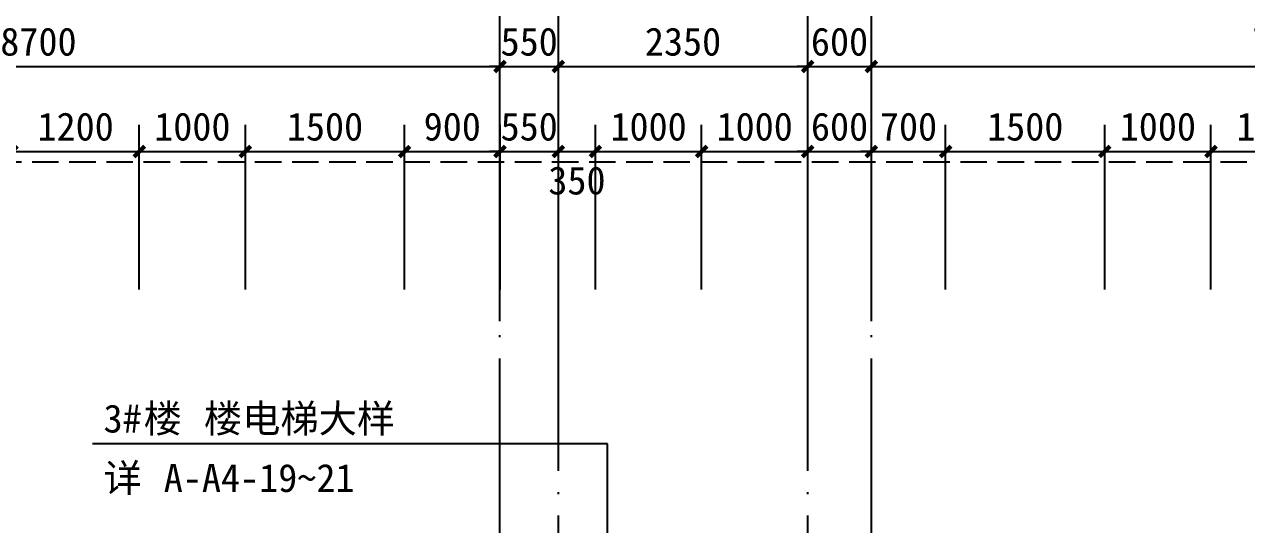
# Model space of a CAD drawing. Extents: x -46233 to 84150, y 109350 to 390860.
# Drawn here: x 12021 to 23539, y 240975 to 245685 of the extents above; entities that cross this region are included whole.
import ezdxf

# ---------------------------------------------------------------- set-up
doc = ezdxf.new("R2010")
doc.units = 0
doc.header["$LTSCALE"] = 1000
doc.header["$MEASUREMENT"] = 0
doc.linetypes.add('3#-轴线$1$DOTE', pattern=[2.42, 2, -0.2, 0.02, -0.2])
doc.linetypes.add('DASH', pattern=[0.35, 0.25, -0.1])
doc.layers.get('Defpoints').update_dxf_attribs({"color": 4, "linetype": 'DASH'})
for name, color, linetype in [('3#-轴号$0$A-ANNO-AXIS-CIRC', 3, 'Continuous'), ('3#-轴号$0$A-ANNO-DIMS', 3, 'Continuous'), ('3#-轴线$1$A-ANNO-DOTE', 10, '3#-轴线$1$DOTE'), ('A-ANNO-DIMS', 3, 'Continuous'), ('A-ANNO-NOTE', 3, 'Continuous'), ('A-ANNO-TEXT', 255, 'Continuous')]:
    doc.layers.add(name, color=color, linetype=linetype)
doc.styles.add('3#-轴号$0$_TCH_DIM_T3', font='')
doc.styles.add('_TCH_DIM', font='')
doc.styles.add('_TCH_DIM_T3', font='')
doc.styles.get('3#-轴号$0$_TCH_DIM_T3').set_extended_font_data('SimSun')
doc.styles.get('_TCH_DIM').set_extended_font_data('SimSun')
doc.styles.get('_TCH_DIM_T3').set_extended_font_data('SimSun')
doc.dimstyles.new('3#-轴号$0$_TCH_ARCH&&100', dxfattribs={"dimtxt": 264.345992, "dimasz": 100, "dimexe": 250, "dimexo": 300, "dimgap": 100, "dimtad": 1, "dimdec": 0, "dimzin": 0, "dimdsep": 46, "dimtxsty": '3#-轴号$0$_TCH_DIM_T3', "dimblk": '3#-轴号$0$_ArchTick', "dimcen": 0.09, "dimclrt": 7, "dimazin": 2, "dimtfac": 1, "dimtdec": 0, "dimtix": 1, "dimtmove": 2, "dimatfit": 3, "dimfxl": 100, "dimtolj": 1, "dimtzin": 0, "dimarcsym": 0})
doc.dimstyles.new('_TCH_ARCH&&100', dxfattribs={"dimtxt": 264.345992, "dimasz": 100, "dimexe": 250, "dimexo": 300, "dimgap": 100, "dimtad": 1, "dimdec": 0, "dimzin": 0, "dimdsep": 46, "dimtxsty": '_TCH_DIM_T3', "dimblk": 'ARCHTICK', "dimcen": 0.09, "dimclrt": 7, "dimazin": 2, "dimtfac": 1, "dimtdec": 0, "dimtix": 1, "dimtmove": 2, "dimatfit": 3, "dimfxl": 100, "dimtolj": 1, "dimtzin": 0, "dimarcsym": 0})

# ---------------------------------------------------------------- blocks, each defined once
blk = doc.blocks.new('3#-轴线')
at = {"layer": '3#-轴线$1$A-ANNO-DOTE'}
for points in [[(8700, -3200), (8700, 5500)], [(9250, -7100), (9250, 5500)], [(11600, -7100), (11600, 5500)], [(12200, -3200), (12200, 5500)]]:
    blk.add_lwpolyline(points, dxfattribs=at)
blk = doc.blocks.new('3#-轴号$0$_ArchTick')
at = {"color": 0, "linetype": 'ByBlock', "const_width": 0.4}
blk.add_lwpolyline([(-0.5, -0.5), (0.5, 0.5)], dxfattribs=at)
blk = doc.blocks.new('*D817')
at = {"layer": '3#-轴号$0$A-ANNO-DIMS', "color": 0, "lineweight": -2, "transparency": 16777216}
for p, q in [((0, 4889), (0, 5639)), ((8700, 4889), (8700, 5639)), ((0, 5389), (8700, 5389))]:
    blk.add_line(p, q, dxfattribs=at)
at = {"layer": 'Defpoints', "color": 0, "transparency": 16777216}
for p in [(8700, 5389), (0, 4589), (8700, 4589)]:
    blk.add_point(p, dxfattribs=at)
at = {"layer": '3#-轴号$0$A-ANNO-DIMS', "color": 0, "lineweight": -2, "transparency": 16777216, "xscale": 100, "yscale": 100, "zscale": 100, "rotation": 180}
blk.add_blockref('3#-轴号$0$_ArchTick', (0, 5389), dxfattribs=at)
at = {"layer": '3#-轴号$0$A-ANNO-DIMS', "color": 0, "lineweight": -2, "transparency": 16777216, "xscale": 100, "yscale": 100, "zscale": 100}
blk.add_blockref('3#-轴号$0$_ArchTick', (8700, 5389), dxfattribs=at)
at = {"layer": '3#-轴号$0$A-ANNO-DIMS', "color": 7, "transparency": 16777216, "insert": (4350, 5622), "char_height": 264.3, "attachment_point": 5, "style": '3#-轴号$0$_TCH_DIM_T3'}
blk.add_mtext('\\A1;8700', dxfattribs=at)
blk = doc.blocks.new('*D818')
at = {"layer": '3#-轴号$0$A-ANNO-DIMS', "color": 0, "lineweight": -2, "transparency": 16777216}
for p, q in [((8700, 4889), (8700, 5639)), ((9250, 4889), (9250, 5639)), ((8700, 5389), (8600, 5389)), ((8700, 5389), (9250, 5389)), ((9250, 5389), (9350, 5389))]:
    blk.add_line(p, q, dxfattribs=at)
at = {"layer": 'Defpoints', "color": 0, "transparency": 16777216}
for p in [(9250, 5389), (8700, 4589), (9250, 4589)]:
    blk.add_point(p, dxfattribs=at)
at = {"layer": '3#-轴号$0$A-ANNO-DIMS', "color": 0, "lineweight": -2, "transparency": 16777216, "xscale": 100, "yscale": 100, "zscale": 100}
blk.add_blockref('3#-轴号$0$_ArchTick', (8700, 5389), dxfattribs=at)
at = {"layer": '3#-轴号$0$A-ANNO-DIMS', "color": 0, "lineweight": -2, "transparency": 16777216, "xscale": 100, "yscale": 100, "zscale": 100, "rotation": 180}
blk.add_blockref('3#-轴号$0$_ArchTick', (9250, 5389), dxfattribs=at)
at = {"layer": '3#-轴号$0$A-ANNO-DIMS', "color": 7, "transparency": 16777216, "insert": (8975, 5622), "char_height": 264.3, "attachment_point": 5, "style": '3#-轴号$0$_TCH_DIM_T3'}
blk.add_mtext('\\A1;550', dxfattribs=at)
blk = doc.blocks.new('*D819')
at = {"layer": '3#-轴号$0$A-ANNO-DIMS', "color": 0, "lineweight": -2, "transparency": 16777216}
for p, q in [((9250, 4889), (9250, 5639)), ((11600, 4889), (11600, 5639)), ((9250, 5389), (11600, 5389))]:
    blk.add_line(p, q, dxfattribs=at)
at = {"layer": 'Defpoints', "color": 0, "transparency": 16777216}
for p in [(11600, 5389), (9250, 4589), (11600, 4589)]:
    blk.add_point(p, dxfattribs=at)
at = {"layer": '3#-轴号$0$A-ANNO-DIMS', "color": 0, "lineweight": -2, "transparency": 16777216, "xscale": 100, "yscale": 100, "zscale": 100, "rotation": 180}
blk.add_blockref('3#-轴号$0$_ArchTick', (9250, 5389), dxfattribs=at)
at = {"layer": '3#-轴号$0$A-ANNO-DIMS', "color": 0, "lineweight": -2, "transparency": 16777216, "xscale": 100, "yscale": 100, "zscale": 100}
blk.add_blockref('3#-轴号$0$_ArchTick', (11600, 5389), dxfattribs=at)
at = {"layer": '3#-轴号$0$A-ANNO-DIMS', "color": 7, "transparency": 16777216, "insert": (10425, 5622), "char_height": 264.3, "attachment_point": 5, "style": '3#-轴号$0$_TCH_DIM_T3'}
blk.add_mtext('\\A1;2350', dxfattribs=at)
blk = doc.blocks.new('*D820')
at = {"layer": '3#-轴号$0$A-ANNO-DIMS', "color": 0, "lineweight": -2, "transparency": 16777216}
for p, q in [((11600, 4889), (11600, 5639)), ((12200, 4889), (12200, 5639)), ((11600, 5389), (11500, 5389)), ((11600, 5389), (12200, 5389)), ((12200, 5389), (12300, 5389))]:
    blk.add_line(p, q, dxfattribs=at)
at = {"layer": 'Defpoints', "color": 0, "transparency": 16777216}
for p in [(12200, 5389), (11600, 4589), (12200, 4589)]:
    blk.add_point(p, dxfattribs=at)
at = {"layer": '3#-轴号$0$A-ANNO-DIMS', "color": 0, "lineweight": -2, "transparency": 16777216, "xscale": 100, "yscale": 100, "zscale": 100}
blk.add_blockref('3#-轴号$0$_ArchTick', (11600, 5389), dxfattribs=at)
at = {"layer": '3#-轴号$0$A-ANNO-DIMS', "color": 0, "lineweight": -2, "transparency": 16777216, "xscale": 100, "yscale": 100, "zscale": 100, "rotation": 180}
blk.add_blockref('3#-轴号$0$_ArchTick', (12200, 5389), dxfattribs=at)
at = {"layer": '3#-轴号$0$A-ANNO-DIMS', "color": 7, "transparency": 16777216, "insert": (11900, 5622), "char_height": 264.3, "attachment_point": 5, "style": '3#-轴号$0$_TCH_DIM_T3'}
blk.add_mtext('\\A1;600', dxfattribs=at)
blk = doc.blocks.new('*D821')
at = {"layer": '3#-轴号$0$A-ANNO-DIMS', "color": 0, "lineweight": -2, "transparency": 16777216}
for p, q in [((12200, 4889), (12200, 5639)), ((20100, 4889), (20100, 5639)), ((12200, 5389), (20100, 5389))]:
    blk.add_line(p, q, dxfattribs=at)
at = {"layer": 'Defpoints', "color": 0, "transparency": 16777216}
for p in [(20100, 5389), (12200, 4589), (20100, 4589)]:
    blk.add_point(p, dxfattribs=at)
at = {"layer": '3#-轴号$0$A-ANNO-DIMS', "color": 0, "lineweight": -2, "transparency": 16777216, "xscale": 100, "yscale": 100, "zscale": 100, "rotation": 180}
blk.add_blockref('3#-轴号$0$_ArchTick', (12200, 5389), dxfattribs=at)
at = {"layer": '3#-轴号$0$A-ANNO-DIMS', "color": 0, "lineweight": -2, "transparency": 16777216, "xscale": 100, "yscale": 100, "zscale": 100}
blk.add_blockref('3#-轴号$0$_ArchTick', (20100, 5389), dxfattribs=at)
at = {"layer": '3#-轴号$0$A-ANNO-DIMS', "color": 7, "transparency": 16777216, "insert": (16150, 5622), "char_height": 264.3, "attachment_point": 5, "style": '3#-轴号$0$_TCH_DIM_T3'}
blk.add_mtext('\\A1;7900', dxfattribs=at)
blk = doc.blocks.new('_ArchTick')
at = {"color": 0, "linetype": 'ByBlock', "const_width": 0.4}
blk.add_lwpolyline([(-0.5, -0.5), (0.5, 0.5)], dxfattribs=at)
blk = doc.blocks.new('*D556')
at = {"layer": 'A-ANNO-DIMS', "color": 0, "lineweight": -2, "transparency": 16777216}
for p, q in [((11903, 243189), (11903, 244739)), ((13103, 243189), (13103, 244739)), ((11903, 244489), (13103, 244489))]:
    blk.add_line(p, q, dxfattribs=at)
at = {"layer": 'Defpoints', "color": 0, "transparency": 16777216}
for p in [(13103, 244489), (11903, 242889), (13103, 242889)]:
    blk.add_point(p, dxfattribs=at)
at = {"layer": 'A-ANNO-DIMS', "color": 0, "lineweight": -2, "transparency": 16777216, "xscale": 100, "yscale": 100, "zscale": 100, "rotation": 180}
blk.add_blockref('_ArchTick', (11903, 244489), dxfattribs=at)
at = {"layer": 'A-ANNO-DIMS', "color": 0, "lineweight": -2, "transparency": 16777216, "xscale": 100, "yscale": 100, "zscale": 100}
blk.add_blockref('_ArchTick', (13103, 244489), dxfattribs=at)
at = {"layer": 'A-ANNO-DIMS', "color": 7, "transparency": 16777216, "insert": (12503, 244722), "char_height": 264.3, "attachment_point": 5, "style": '_TCH_DIM_T3'}
blk.add_mtext('\\A1;1200', dxfattribs=at)
blk = doc.blocks.new('*D557')
at = {"layer": 'A-ANNO-DIMS', "color": 0, "lineweight": -2, "transparency": 16777216}
for p, q in [((13103, 243189), (13103, 244739)), ((14103, 243189), (14103, 244739)), ((13103, 244489), (14103, 244489))]:
    blk.add_line(p, q, dxfattribs=at)
at = {"layer": 'Defpoints', "color": 0, "transparency": 16777216}
for p in [(14103, 244489), (13103, 242889), (14103, 242889)]:
    blk.add_point(p, dxfattribs=at)
at = {"layer": 'A-ANNO-DIMS', "color": 0, "lineweight": -2, "transparency": 16777216, "xscale": 100, "yscale": 100, "zscale": 100, "rotation": 180}
blk.add_blockref('_ArchTick', (13103, 244489), dxfattribs=at)
at = {"layer": 'A-ANNO-DIMS', "color": 0, "lineweight": -2, "transparency": 16777216, "xscale": 100, "yscale": 100, "zscale": 100}
blk.add_blockref('_ArchTick', (14103, 244489), dxfattribs=at)
at = {"layer": 'A-ANNO-DIMS', "color": 7, "transparency": 16777216, "insert": (13603, 244722), "char_height": 264.3, "attachment_point": 5, "style": '_TCH_DIM_T3'}
blk.add_mtext('\\A1;1000', dxfattribs=at)
blk = doc.blocks.new('*D558')
at = {"layer": 'A-ANNO-DIMS', "color": 0, "lineweight": -2, "transparency": 16777216}
for p, q in [((14103, 243189), (14103, 244739)), ((15603, 243189), (15603, 244739)), ((14103, 244489), (15603, 244489))]:
    blk.add_line(p, q, dxfattribs=at)
at = {"layer": 'Defpoints', "color": 0, "transparency": 16777216}
for p in [(15603, 244489), (14103, 242889), (15603, 242889)]:
    blk.add_point(p, dxfattribs=at)
at = {"layer": 'A-ANNO-DIMS', "color": 0, "lineweight": -2, "transparency": 16777216, "xscale": 100, "yscale": 100, "zscale": 100, "rotation": 180}
blk.add_blockref('_ArchTick', (14103, 244489), dxfattribs=at)
at = {"layer": 'A-ANNO-DIMS', "color": 0, "lineweight": -2, "transparency": 16777216, "xscale": 100, "yscale": 100, "zscale": 100}
blk.add_blockref('_ArchTick', (15603, 244489), dxfattribs=at)
at = {"layer": 'A-ANNO-DIMS', "color": 7, "transparency": 16777216, "insert": (14853, 244722), "char_height": 264.3, "attachment_point": 5, "style": '_TCH_DIM_T3'}
blk.add_mtext('\\A1;1500', dxfattribs=at)
blk = doc.blocks.new('*D559')
at = {"layer": 'A-ANNO-DIMS', "color": 0, "lineweight": -2, "transparency": 16777216}
for p, q in [((15603, 243189), (15603, 244739)), ((16503, 243189), (16503, 244739)), ((15603, 244489), (16503, 244489))]:
    blk.add_line(p, q, dxfattribs=at)
at = {"layer": 'Defpoints', "color": 0, "transparency": 16777216}
for p in [(16503, 244489), (15603, 242889), (16503, 242889)]:
    blk.add_point(p, dxfattribs=at)
at = {"layer": 'A-ANNO-DIMS', "color": 0, "lineweight": -2, "transparency": 16777216, "xscale": 100, "yscale": 100, "zscale": 100, "rotation": 180}
blk.add_blockref('_ArchTick', (15603, 244489), dxfattribs=at)
at = {"layer": 'A-ANNO-DIMS', "color": 0, "lineweight": -2, "transparency": 16777216, "xscale": 100, "yscale": 100, "zscale": 100}
blk.add_blockref('_ArchTick', (16503, 244489), dxfattribs=at)
at = {"layer": 'A-ANNO-DIMS', "color": 7, "transparency": 16777216, "insert": (16053, 244722), "char_height": 264.3, "attachment_point": 5, "style": '_TCH_DIM_T3'}
blk.add_mtext('\\A1;900', dxfattribs=at)
blk = doc.blocks.new('*D560')
at = {"layer": 'A-ANNO-DIMS', "color": 0, "lineweight": -2, "transparency": 16777216}
for p, q in [((16503, 243189), (16503, 244739)), ((17053, 243189), (17053, 244739)), ((16503, 244489), (16403, 244489)), ((16503, 244489), (17053, 244489)), ((17053, 244489), (17153, 244489))]:
    blk.add_line(p, q, dxfattribs=at)
at = {"layer": 'Defpoints', "color": 0, "transparency": 16777216}
for p in [(17053, 244489), (16503, 242889), (17053, 242889)]:
    blk.add_point(p, dxfattribs=at)
at = {"layer": 'A-ANNO-DIMS', "color": 0, "lineweight": -2, "transparency": 16777216, "xscale": 100, "yscale": 100, "zscale": 100}
blk.add_blockref('_ArchTick', (16503, 244489), dxfattribs=at)
at = {"layer": 'A-ANNO-DIMS', "color": 0, "lineweight": -2, "transparency": 16777216, "xscale": 100, "yscale": 100, "zscale": 100, "rotation": 180}
blk.add_blockref('_ArchTick', (17053, 244489), dxfattribs=at)
at = {"layer": 'A-ANNO-DIMS', "color": 7, "transparency": 16777216, "insert": (16778, 244722), "char_height": 264.3, "attachment_point": 5, "style": '_TCH_DIM_T3'}
blk.add_mtext('\\A1;550', dxfattribs=at)
blk = doc.blocks.new('*D561')
at = {"layer": 'A-ANNO-DIMS', "color": 0, "lineweight": -2, "transparency": 16777216}
for p, q in [((17053, 243189), (17053, 244739)), ((17403, 243189), (17403, 244739)), ((17053, 244489), (17403, 244489))]:
    blk.add_line(p, q, dxfattribs=at)
at = {"layer": 'Defpoints', "color": 0, "transparency": 16777216}
for p in [(17403, 244489), (17053, 242889), (17403, 242889)]:
    blk.add_point(p, dxfattribs=at)
at = {"layer": 'A-ANNO-DIMS', "color": 0, "lineweight": -2, "transparency": 16777216, "xscale": 100, "yscale": 100, "zscale": 100, "rotation": 180}
blk.add_blockref('_ArchTick', (17053, 244489), dxfattribs=at)
at = {"layer": 'A-ANNO-DIMS', "color": 0, "lineweight": -2, "transparency": 16777216, "xscale": 100, "yscale": 100, "zscale": 100}
blk.add_blockref('_ArchTick', (17403, 244489), dxfattribs=at)
at = {"layer": 'A-ANNO-DIMS', "color": 7, "transparency": 16777216, "insert": (17228, 244214), "char_height": 264.3, "attachment_point": 5, "style": '_TCH_DIM_T3'}
blk.add_mtext('\\A1;350', dxfattribs=at)
blk = doc.blocks.new('*D562')
at = {"layer": 'A-ANNO-DIMS', "color": 0, "lineweight": -2, "transparency": 16777216}
for p, q in [((17403, 243189), (17403, 244739)), ((18403, 243189), (18403, 244739)), ((17403, 244489), (18403, 244489))]:
    blk.add_line(p, q, dxfattribs=at)
at = {"layer": 'Defpoints', "color": 0, "transparency": 16777216}
for p in [(18403, 244489), (17403, 242889), (18403, 242889)]:
    blk.add_point(p, dxfattribs=at)
at = {"layer": 'A-ANNO-DIMS', "color": 0, "lineweight": -2, "transparency": 16777216, "xscale": 100, "yscale": 100, "zscale": 100, "rotation": 180}
blk.add_blockref('_ArchTick', (17403, 244489), dxfattribs=at)
at = {"layer": 'A-ANNO-DIMS', "color": 0, "lineweight": -2, "transparency": 16777216, "xscale": 100, "yscale": 100, "zscale": 100}
blk.add_blockref('_ArchTick', (18403, 244489), dxfattribs=at)
at = {"layer": 'A-ANNO-DIMS', "color": 7, "transparency": 16777216, "insert": (17903, 244722), "char_height": 264.3, "attachment_point": 5, "style": '_TCH_DIM_T3'}
blk.add_mtext('\\A1;1000', dxfattribs=at)
blk = doc.blocks.new('*D563')
at = {"layer": 'A-ANNO-DIMS', "color": 0, "lineweight": -2, "transparency": 16777216}
for p, q in [((18403, 243189), (18403, 244739)), ((19403, 243189), (19403, 244739)), ((18403, 244489), (19403, 244489))]:
    blk.add_line(p, q, dxfattribs=at)
at = {"layer": 'Defpoints', "color": 0, "transparency": 16777216}
for p in [(19403, 244489), (18403, 242889), (19403, 242889)]:
    blk.add_point(p, dxfattribs=at)
at = {"layer": 'A-ANNO-DIMS', "color": 0, "lineweight": -2, "transparency": 16777216, "xscale": 100, "yscale": 100, "zscale": 100, "rotation": 180}
blk.add_blockref('_ArchTick', (18403, 244489), dxfattribs=at)
at = {"layer": 'A-ANNO-DIMS', "color": 0, "lineweight": -2, "transparency": 16777216, "xscale": 100, "yscale": 100, "zscale": 100}
blk.add_blockref('_ArchTick', (19403, 244489), dxfattribs=at)
at = {"layer": 'A-ANNO-DIMS', "color": 7, "transparency": 16777216, "insert": (18903, 244722), "char_height": 264.3, "attachment_point": 5, "style": '_TCH_DIM_T3'}
blk.add_mtext('\\A1;1000', dxfattribs=at)
blk = doc.blocks.new('*D564')
at = {"layer": 'A-ANNO-DIMS', "color": 0, "lineweight": -2, "transparency": 16777216}
for p, q in [((19403, 243189), (19403, 244739)), ((20003, 243189), (20003, 244739)), ((19403, 244489), (19303, 244489)), ((19403, 244489), (20003, 244489)), ((20003, 244489), (20103, 244489))]:
    blk.add_line(p, q, dxfattribs=at)
at = {"layer": 'Defpoints', "color": 0, "transparency": 16777216}
for p in [(20003, 244489), (19403, 242889), (20003, 242889)]:
    blk.add_point(p, dxfattribs=at)
at = {"layer": 'A-ANNO-DIMS', "color": 0, "lineweight": -2, "transparency": 16777216, "xscale": 100, "yscale": 100, "zscale": 100}
blk.add_blockref('_ArchTick', (19403, 244489), dxfattribs=at)
at = {"layer": 'A-ANNO-DIMS', "color": 0, "lineweight": -2, "transparency": 16777216, "xscale": 100, "yscale": 100, "zscale": 100, "rotation": 180}
blk.add_blockref('_ArchTick', (20003, 244489), dxfattribs=at)
at = {"layer": 'A-ANNO-DIMS', "color": 7, "transparency": 16777216, "insert": (19703, 244722), "char_height": 264.3, "attachment_point": 5, "style": '_TCH_DIM_T3'}
blk.add_mtext('\\A1;600', dxfattribs=at)
blk = doc.blocks.new('*D565')
at = {"layer": 'A-ANNO-DIMS', "color": 0, "lineweight": -2, "transparency": 16777216}
for p, q in [((20003, 243189), (20003, 244739)), ((20703, 243189), (20703, 244739)), ((20003, 244489), (19903, 244489)), ((20003, 244489), (20703, 244489)), ((20703, 244489), (20803, 244489))]:
    blk.add_line(p, q, dxfattribs=at)
at = {"layer": 'Defpoints', "color": 0, "transparency": 16777216}
for p in [(20703, 244489), (20003, 242889), (20703, 242889)]:
    blk.add_point(p, dxfattribs=at)
at = {"layer": 'A-ANNO-DIMS', "color": 0, "lineweight": -2, "transparency": 16777216, "xscale": 100, "yscale": 100, "zscale": 100}
blk.add_blockref('_ArchTick', (20003, 244489), dxfattribs=at)
at = {"layer": 'A-ANNO-DIMS', "color": 0, "lineweight": -2, "transparency": 16777216, "xscale": 100, "yscale": 100, "zscale": 100, "rotation": 180}
blk.add_blockref('_ArchTick', (20703, 244489), dxfattribs=at)
at = {"layer": 'A-ANNO-DIMS', "color": 7, "transparency": 16777216, "insert": (20353, 244722), "char_height": 264.3, "attachment_point": 5, "style": '_TCH_DIM_T3'}
blk.add_mtext('\\A1;700', dxfattribs=at)
blk = doc.blocks.new('*D566')
at = {"layer": 'A-ANNO-DIMS', "color": 0, "lineweight": -2, "transparency": 16777216}
for p, q in [((20703, 243189), (20703, 244739)), ((22203, 243189), (22203, 244739)), ((20703, 244489), (22203, 244489))]:
    blk.add_line(p, q, dxfattribs=at)
at = {"layer": 'Defpoints', "color": 0, "transparency": 16777216}
for p in [(22203, 244489), (20703, 242889), (22203, 242889)]:
    blk.add_point(p, dxfattribs=at)
at = {"layer": 'A-ANNO-DIMS', "color": 0, "lineweight": -2, "transparency": 16777216, "xscale": 100, "yscale": 100, "zscale": 100, "rotation": 180}
blk.add_blockref('_ArchTick', (20703, 244489), dxfattribs=at)
at = {"layer": 'A-ANNO-DIMS', "color": 0, "lineweight": -2, "transparency": 16777216, "xscale": 100, "yscale": 100, "zscale": 100}
blk.add_blockref('_ArchTick', (22203, 244489), dxfattribs=at)
at = {"layer": 'A-ANNO-DIMS', "color": 7, "transparency": 16777216, "insert": (21453, 244722), "char_height": 264.3, "attachment_point": 5, "style": '_TCH_DIM_T3'}
blk.add_mtext('\\A1;1500', dxfattribs=at)
blk = doc.blocks.new('*D567')
at = {"layer": 'A-ANNO-DIMS', "color": 0, "lineweight": -2, "transparency": 16777216}
for p, q in [((22203, 243189), (22203, 244739)), ((23203, 243189), (23203, 244739)), ((22203, 244489), (23203, 244489))]:
    blk.add_line(p, q, dxfattribs=at)
at = {"layer": 'Defpoints', "color": 0, "transparency": 16777216}
for p in [(23203, 244489), (22203, 242889), (23203, 242889)]:
    blk.add_point(p, dxfattribs=at)
at = {"layer": 'A-ANNO-DIMS', "color": 0, "lineweight": -2, "transparency": 16777216, "xscale": 100, "yscale": 100, "zscale": 100, "rotation": 180}
blk.add_blockref('_ArchTick', (22203, 244489), dxfattribs=at)
at = {"layer": 'A-ANNO-DIMS', "color": 0, "lineweight": -2, "transparency": 16777216, "xscale": 100, "yscale": 100, "zscale": 100}
blk.add_blockref('_ArchTick', (23203, 244489), dxfattribs=at)
at = {"layer": 'A-ANNO-DIMS', "color": 7, "transparency": 16777216, "insert": (22703, 244722), "char_height": 264.3, "attachment_point": 5, "style": '_TCH_DIM_T3'}
blk.add_mtext('\\A1;1000', dxfattribs=at)
blk = doc.blocks.new('*D568')
at = {"layer": 'A-ANNO-DIMS', "color": 0, "lineweight": -2, "transparency": 16777216}
for p, q in [((23203, 243189), (23203, 244739)), ((24403, 243189), (24403, 244739)), ((23203, 244489), (24403, 244489))]:
    blk.add_line(p, q, dxfattribs=at)
at = {"layer": 'Defpoints', "color": 0, "transparency": 16777216}
for p in [(24403, 244489), (23203, 242889), (24403, 242889)]:
    blk.add_point(p, dxfattribs=at)
at = {"layer": 'A-ANNO-DIMS', "color": 0, "lineweight": -2, "transparency": 16777216, "xscale": 100, "yscale": 100, "zscale": 100, "rotation": 180}
blk.add_blockref('_ArchTick', (23203, 244489), dxfattribs=at)
at = {"layer": 'A-ANNO-DIMS', "color": 0, "lineweight": -2, "transparency": 16777216, "xscale": 100, "yscale": 100, "zscale": 100}
blk.add_blockref('_ArchTick', (24403, 244489), dxfattribs=at)
at = {"layer": 'A-ANNO-DIMS', "color": 7, "transparency": 16777216, "insert": (23803, 244722), "char_height": 264.3, "attachment_point": 5, "style": '_TCH_DIM_T3'}
blk.add_mtext('\\A1;1200', dxfattribs=at)
blk = doc.blocks.new('*D597')
at = {"layer": 'A-ANNO-DIMS', "color": 0, "lineweight": -2, "transparency": 16777216}
for p, q in [((7603, 243189), (7603, 246339)), ((49803, 243189), (49803, 246339)), ((7603, 246089), (49803, 246089))]:
    blk.add_line(p, q, dxfattribs=at)
at = {"layer": 'Defpoints', "color": 0, "transparency": 16777216}
for p in [(49803, 246089), (7603, 242889), (49803, 242889)]:
    blk.add_point(p, dxfattribs=at)
at = {"layer": 'A-ANNO-DIMS', "color": 0, "lineweight": -2, "transparency": 16777216, "xscale": 100, "yscale": 100, "zscale": 100, "rotation": 180}
blk.add_blockref('_ArchTick', (7603, 246089), dxfattribs=at)
at = {"layer": 'A-ANNO-DIMS', "color": 0, "lineweight": -2, "transparency": 16777216, "xscale": 100, "yscale": 100, "zscale": 100}
blk.add_blockref('_ArchTick', (49803, 246089), dxfattribs=at)
at = {"layer": 'A-ANNO-DIMS', "color": 7, "transparency": 16777216, "insert": (28703, 246322), "char_height": 264.3, "attachment_point": 5, "style": '_TCH_DIM_T3'}
blk.add_mtext('\\A1;42200', dxfattribs=at)
blk = doc.blocks.new('3#-轴号')
at = {"layer": '3#-轴号$0$A-ANNO-AXIS-CIRC'}
for p, q in [((8700, 2989.4), (8700, 6989.4)), ((9250, 2989.4), (9250, 6989.4)), ((11600, 2989.4), (11600, 6989.4)), ((12200, 2989.4), (12200, 6989.4))]:
    blk.add_line(p, q, dxfattribs=at)
at = {"layer": 'Defpoints'}
blk.add_lwpolyline([(-2360.1, 4492.7), (44213.5, 4492.7), (44213.5, -15203.4), (-2360.1, -15203.4)], close=True, dxfattribs=at)
at = {"layer": '3#-轴号$0$A-ANNO-DIMS'}
for p1, p2, picture, middle in [((0, 4589.4), (8700, 4589.4), '*D817', (4350, 5621.6)), ((8700, 4589.4), (9250, 4589.4), '*D818', (8975, 5621.6)), ((9250, 4589.4), (11600, 4589.4), '*D819', (10425, 5621.6)), ((11600, 4589.4), (12200, 4589.4), '*D820', (11900, 5621.6)), ((12200, 4589.4), (20100, 4589.4), '*D821', (16150, 5621.6))]:
    dim = blk.add_aligned_dim(p1=p1, p2=p2, distance=800, dimstyle='3#-轴号$0$_TCH_ARCH&&100', dxfattribs=at)
    dim.commit()
    dim.dimension.update_dxf_attribs({"geometry": picture, "text_midpoint": middle})

msp = doc.modelspace()

# ---------------------------------------------------------------- linework, layer by layer
at = {"layer": 'A-ANNO-NOTE', "color": 1}
for p, q in [((17514.5, 241736.6), (12661.5, 241736.6)), ((17514.5, 233319.4), (17514.5, 241736.6))]:
    msp.add_line(p, q, dxfattribs=at)

# ---------------------------------------------------------------- block references
for name, p in [('3#-轴号', (7802.7, 239900)), ('3#-轴线', (7802.7, 238900))]:
    msp.add_blockref(name, p)

# ---------------------------------------------------------------- texts
at = {"layer": 'A-ANNO-TEXT', "color": 7, "style": '_TCH_DIM'}
for s, height, p in [('楼', 264.3, (13144.5, 241841.6)), ('楼电梯大样', 264.35, (13711.6, 241841.6)), ('3#', 264.35, (12766.5, 241841.6)), ('详', 264.3, (12766.5, 241281.6)), ('A-A4-19~21', 264.35, (13333.6, 241281.6))]:
    msp.add_text(s, height=height, dxfattribs=at).set_placement(p)

# ---------------------------------------------------------------- dimensions: what is measured, and where the dimension line sits
at = {"layer": 'A-ANNO-DIMS'}
for p1, p2, distance, picture, middle in [((7602.7, 242889.4), (49802.7, 242889.4), 3200, '*D597', (28702.7, 246321.6)), ((11902.7, 242889.4), (13102.7, 242889.4), 1600, '*D556', (12502.7, 244721.6)), ((13102.7, 242889.4), (14102.7, 242889.4), 1600, '*D557', (13602.7, 244721.6)), ((14102.7, 242889.4), (15602.7, 242889.4), 1600, '*D558', (14852.7, 244721.6)), ((15602.7, 242889.4), (16502.7, 242889.4), 1600, '*D559', (16052.7, 244721.6)), ((16502.7, 242889.4), (17052.7, 242889.4), 1600, '*D560', (16777.7, 244721.6)), ((17402.7, 242889.4), (18402.7, 242889.4), 1600, '*D562', (17902.7, 244721.6)), ((18402.7, 242889.4), (19402.7, 242889.4), 1600, '*D563', (18902.7, 244721.6)), ((19402.7, 242889.4), (20002.7, 242889.4), 1600, '*D564', (19702.7, 244721.6)), ((20002.7, 242889.4), (20702.7, 242889.4), 1600, '*D565', (20352.7, 244721.6)), ((20702.7, 242889.4), (22202.7, 242889.4), 1600, '*D566', (21452.7, 244721.6)), ((22202.7, 242889.4), (23202.6, 242889.4), 1600, '*D567', (22702.7, 244721.6)), ((23202.6, 242889.4), (24402.6, 242889.4), 1600, '*D568', (23802.6, 244721.6))]:
    dim = msp.add_aligned_dim(p1=p1, p2=p2, distance=distance, dimstyle='_TCH_ARCH&&100', dxfattribs=at)
    dim.commit()
    dim.dimension.update_dxf_attribs({"geometry": picture, "text_midpoint": middle})
dim = msp.add_linear_dim(base=(17402.7, 244489.4), p1=(17052.7, 242889.4), p2=(17402.7, 242889.4), angle=0, dimstyle='_TCH_ARCH&&100', dxfattribs=at)
dim.commit()
dim.dimension.update_dxf_attribs({"geometry": '*D561', "text_midpoint": (17227.7, 244214.4), "dimtype": 129})

doc.saveas('drawing.dxf')
